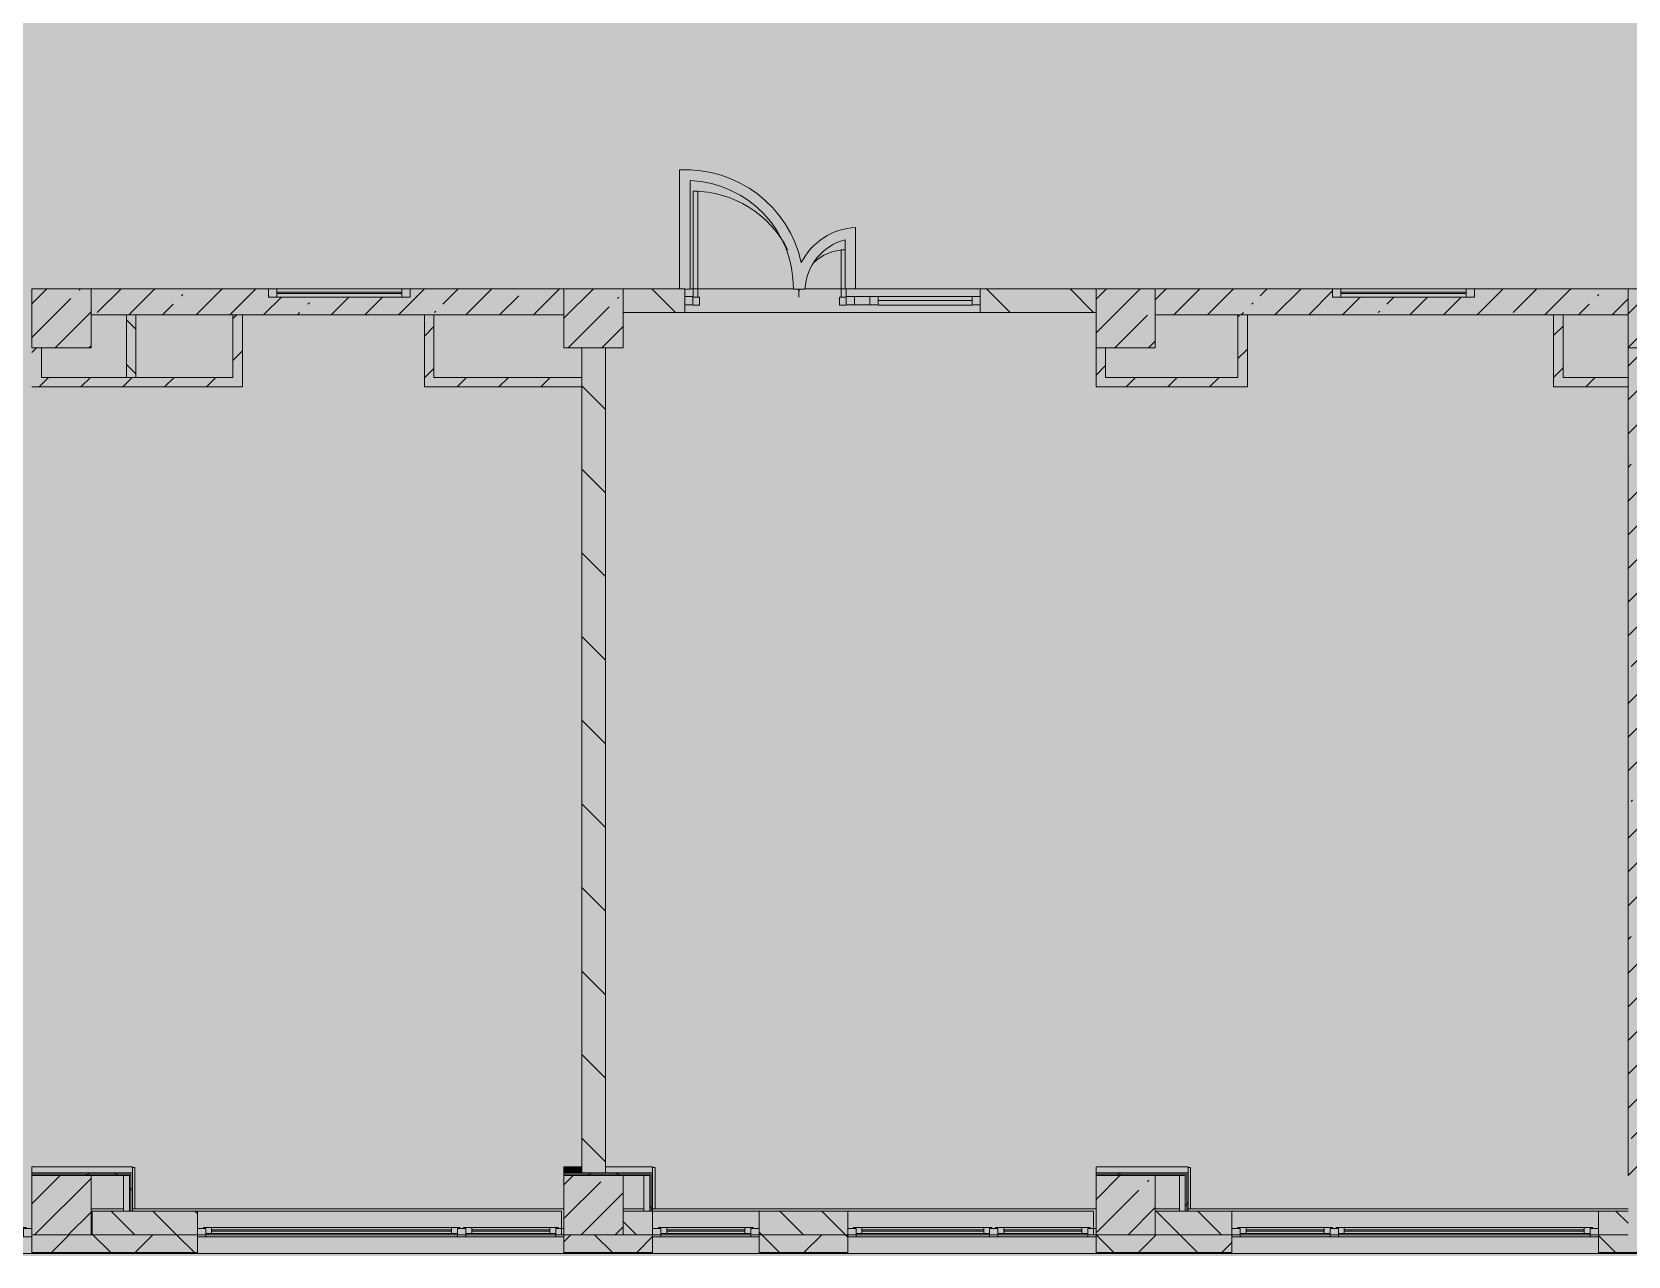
# Model space of a CAD drawing. Header units: millimetres. Extents: x 35147 to 231677, y -8553 to 29000.
# Drawn here: x 156577 to 170077, y -280 to 10072 of the extents above; entities that cross this region are included whole.
import ezdxf

# ---------------------------------------------------------------- set-up
doc = ezdxf.new("R2010")
doc.units = ezdxf.units.MM
doc.layers.add('A-DETL-GENF-2', color=7, linetype='Continuous', lineweight=9, true_color=0xc0c0c0, transparency=0.4)
for name, color, linetype, lineweight, true_color in [('A-DETL-GENF-5', 7, 'Continuous', 5, 0xb7b7b7), ('A-DOOR-3', 7, 'Continuous', 5, 0xe2e2e2), ('A-DOOR-4', 7, 'Continuous', 5, 0xb7b7b7), ('A-FLOR-2', 7, 'Continuous', 5, 0xb7b7b7), ('A-GLAZ-3', 7, 'Continuous', 5, 0x737373), ('A-GLAZ-CURT-3', 7, 'Continuous', 5, 0x737373), ('A-GLAZ-CWMG-4', 7, 'Continuous', 5, 0x737373), ('A-WALL-3', 7, 'Continuous', 9, 0x737373), ('A-WALL-4', 7, 'Continuous', 5, 0x737373), ('I-WALL-1', 7, 'Continuous', 5, 0xe7e7e7), ('I-WALL-2', 7, 'Continuous', 9, 0xe7e7e7), ('I-WALL-4', 7, 'Continuous', 5, 0x737373), ('I-WALL-5', 7, 'Continuous', 5, 0x787878), ('S-COLS-2', 7, 'Continuous', 5, 0x737373)]:
    doc.layers.add(name, color=color, linetype=linetype, lineweight=lineweight, true_color=true_color)
for name, color, linetype, lineweight in [('A-WALL-2', 7, 'Continuous', 5), ('I-WALL-3', 7, 'Continuous', 5), ('S-COLS-1', 7, 'Continuous', 5)]:
    doc.layers.add(name, color=color, linetype=linetype, lineweight=lineweight)
pattern_1 = [(45, (104667.4, 0), (-176.7767, 176.7767), [])]
pattern_2 = [(45, (104667.4, 0), (-285.1231, 285.1231), []), (45, (104952.5, 0), (-285.1231, 285.1231), [504.031, -100.806, 16.764, -84.042])]
pattern_3 = [(135, (104667.4, 0), (-353.5534, -353.5534), [])]
pattern_4 = [(135, (104667.4, 0), (-176.7767, -176.7767), [])]
pattern_5 = [(45, (104667.4, 0), (-530.33, 530.33), []), (135, (104667.4, 0), (-530.33, -530.33), [])]

# ---------------------------------------------------------------- blocks, each defined once
blk = doc.blocks.new('BSC_Колонна _Прямоугольная - 500х500-V239-2_9_2_птичка')
at = {"layer": 'S-COLS-1'}
h = blk.add_hatch(dxfattribs=at)
h.set_pattern_fill('FP_69', color=256, style=0, pattern_type=2)
h.set_pattern_definition([(45, (-52160, -7650), (-285.123, 285.123), []), (45, (-51874.88, -7650), (-285.123, 285.123), [504.031, -100.806, 16.764, -84.042])])
h.paths.add_polyline_path([(-250, -250), (250, -250), (250, 250), (-250, 250)])
at = {"layer": 'S-COLS-2'}
for p, q in [((250, 250), (-250, 250)), ((-250, 250), (-250, -250)), ((250, -250), (250, 250)), ((-250, -250), (250, -250))]:
    blk.add_line(p, q, dxfattribs=at)
blk = doc.blocks.new('BSC_Колонна _Прямоугольная - 500х500-V240-2_9_2_птичка')
at = {"layer": 'S-COLS-1'}
h = blk.add_hatch(dxfattribs=at)
h.set_pattern_fill('FP_70', color=256, style=0, pattern_type=2)
h.set_pattern_definition([(45, (-61160, -7650), (-285.1231, 285.1231), []), (45, (-60874.88, -7650), (-285.123, 285.123), [504.031, -100.806, 16.764, -84.042])])
h.paths.add_polyline_path([(-250, -250), (250, -250), (250, 250), (-250, 250)])
at = {"layer": 'S-COLS-2'}
for p, q in [((250, 250), (-250, 250)), ((-250, 250), (-250, -250)), ((250, -250), (250, 250)), ((-250, -250), (250, -250))]:
    blk.add_line(p, q, dxfattribs=at)
blk = doc.blocks.new('BSC_Колонна _Прямоугольная - 500х500-V246-2_9_2_птичка')
at = {"layer": 'S-COLS-1'}
h = blk.add_hatch(dxfattribs=at)
h.set_pattern_fill('FP_76', color=256, style=0, pattern_type=2)
h.set_pattern_definition([(45, (-52160, -150), (-285.123, 285.123), []), (45, (-51874.88, -150), (-285.123, 285.123), [504.031, -100.806, 16.764, -84.042])])
h.paths.add_polyline_path([(-250, -250), (250, -250), (250, 250), (-250, 250)])
at = {"layer": 'S-COLS-2'}
for p, q in [((250, 250), (-250, 250)), ((-250, 250), (-250, -250)), ((250, -250), (250, 250)), ((-250, -250), (250, -250))]:
    blk.add_line(p, q, dxfattribs=at)
blk = doc.blocks.new('BSC_Колонна _Прямоугольная - 500х500-V247-2_9_2_птичка')
at = {"layer": 'S-COLS-1'}
h = blk.add_hatch(dxfattribs=at)
h.set_pattern_fill('FP_77', color=256, style=0, pattern_type=2)
h.set_pattern_definition([(45, (-61160, -150), (-285.123, 285.123), []), (45, (-60874.88, -150), (-285.123, 285.123), [504.031, -100.806, 16.764, -84.042])])
h.paths.add_polyline_path([(-159, -250), (250, -250), (250, 250), (-250, 250), (-250, -250)])
at = {"layer": 'S-COLS-2'}
for p, q in [((250, 250), (-250, 250)), ((-250, 250), (-250, -250)), ((250, -250), (250, 250)), ((-250, -250), (250, -250))]:
    blk.add_line(p, q, dxfattribs=at)
blk = doc.blocks.new('BSC_Колонна _Прямоугольная - 500х500-V251-2_9_2_птичка')
at = {"layer": 'S-COLS-1'}
h = blk.add_hatch(dxfattribs=at)
h.set_pattern_fill('FP_81', color=256, style=0, pattern_type=2)
h.set_pattern_definition([(45, (-65660, -7650), (-285.1231, 285.1231), []), (45, (-65374.88, -7650), (-285.1231, 285.1231), [504.031, -100.806, 16.764, -84.042])])
h.paths.add_polyline_path([(-22, -250), (250, -250), (250, 250), (-250, 250), (-250, -250)])
at = {"layer": 'S-COLS-2'}
for p, q in [((250, 250), (-250, 250)), ((-250, 250), (-250, -250)), ((250, -250), (250, 250)), ((-250, -250), (250, -250))]:
    blk.add_line(p, q, dxfattribs=at)
blk = doc.blocks.new('BSC_Колонна _Прямоугольная - 500х500-V269-2_9_2_птичка')
at = {"layer": 'S-COLS-1'}
h = blk.add_hatch(dxfattribs=at)
h.set_pattern_fill('FP_106', color=256, style=0, pattern_type=2)
h.set_pattern_definition([(45, (-56660, -150), (-285.123, 285.123), []), (45, (-56374.88, -150), (-285.123, 285.123), [504.031, -100.806, 16.764, -84.042])])
h.paths.add_polyline_path([(-250, -250), (250, -250), (250, 250), (-250, 250), (-250, 80)])
at = {"layer": 'S-COLS-2'}
for p, q in [((250, 250), (-250, 250)), ((-250, 250), (-250, -250)), ((250, -250), (250, 250)), ((-250, -250), (250, -250))]:
    blk.add_line(p, q, dxfattribs=at)
blk = doc.blocks.new('BSC_Колонна _Прямоугольная - 500х500-V270-2_9_2_птичка')
at = {"layer": 'S-COLS-1'}
h = blk.add_hatch(dxfattribs=at)
h.set_pattern_fill('FP_107', color=256, style=0, pattern_type=2)
h.set_pattern_definition([(45, (-56660, -7650), (-285.123, 285.123), []), (45, (-56374.88, -7650), (-285.123, 285.123), [504.031, -100.806, 16.764, -84.042])])
h.paths.add_polyline_path([(-250, -250), (250, -250), (250, 250), (-250, 250), (-250, 100)])
at = {"layer": 'S-COLS-2'}
for p, q in [((250, 250), (-250, 250)), ((-250, 250), (-250, -250)), ((250, -250), (250, 250)), ((-250, -250), (250, -250))]:
    blk.add_line(p, q, dxfattribs=at)
blk = doc.blocks.new('120_Окно_СКБ_2Ст - 120_Окно_СКБ_2Ст 3100х2500 _мал_створка слева_-22446080-2_9_2_птичка')
at = {"layer": 'A-GLAZ-3'}
for p, q in [((-1550, -127), (-1550, -57)), ((-1550, -57), (-1480, -57)), ((1550, -57), (-1550, -57)), ((-1480, -127), (-1550, -127)), ((-1550, -127), (-1500, -127)), ((-1480, -127), (-1500, -127)), ((-1500, -127), (-1500, -137)), ((-1480, -57), (-1480, -127)), ((650, -87), (-1480, -87)), ((-1480, -87), (-1480, -127)), ((-1430, -137), (-1430, -87)), ((-1430, -107), (600, -107)), ((600, -117), (-1430, -117)), ((600, -137), (600, -87)), ((650, -127), (650, -57)), ((650, -57), (720, -57)), ((650, -127), (650, -87)), ((720, -127), (650, -127)), ((670, -127), (650, -127)), ((670, -127), (700, -127)), ((670, -137), (670, -127)), ((720, -127), (700, -127)), ((700, -127), (700, -137)), ((720, -57), (720, -127)), ((1480, -87), (720, -87)), ((720, -87), (720, -127)), ((770, -137), (770, -87)), ((770, -107), (1430, -107)), ((1430, -117), (770, -117)), ((1430, -137), (1430, -87)), ((1480, -127), (1480, -57)), ((1480, -57), (1550, -57)), ((1480, -127), (1480, -87)), ((1550, -127), (1480, -127)), ((1500, -127), (1480, -127)), ((1500, -127), (1550, -127)), ((1500, -137), (1500, -127)), ((1550, -57), (1550, -127)), ((-1500, -137), (670, -137)), ((670, -137), (-1500, -137)), ((700, -137), (1500, -137)), ((1500, -137), (700, -137))]:
    blk.add_line(p, q, dxfattribs=at)
blk = doc.blocks.new('120_Окно_СКБ_1Ст - 120_Окно_СКБ_1Ст 900х2500_h_-20664874-2_9_2_птичка')
at = {"layer": 'A-GLAZ-3'}
for p, q in [((-450, -127), (-450, -57)), ((-450, -57), (-380, -57)), ((450, -57), (-450, -57)), ((-380, -127), (-450, -127)), ((-450, -127), (-400, -127)), ((-380, -127), (-400, -127)), ((-400, -127), (-400, -137)), ((-380, -57), (-380, -127)), ((380, -87), (-380, -87)), ((-380, -87), (-380, -127)), ((-330, -137), (-330, -87)), ((-330, -107), (330, -107)), ((330, -117), (-330, -117)), ((330, -137), (330, -87)), ((380, -127), (380, -57)), ((380, -57), (450, -57)), ((380, -127), (380, -87)), ((450, -127), (380, -127)), ((400, -127), (380, -127)), ((400, -127), (450, -127)), ((400, -137), (400, -127)), ((450, -57), (450, -127)), ((-400, -137), (400, -137)), ((400, -137), (-400, -137))]:
    blk.add_line(p, q, dxfattribs=at)
blk = doc.blocks.new('120_Окно_СКБ_2Ст - 120_Окно_СКБ_2Ст 2100х2500 _мал створка СЛЕВА_-22446485-2_9_2_птичка')
at = {"layer": 'A-GLAZ-3'}
for p, q in [((-1050, -127), (-1050, -57)), ((-1050, -57), (-980, -57)), ((1050, -57), (-1050, -57)), ((-980, -127), (-1050, -127)), ((-1050, -127), (-1000, -127)), ((-980, -127), (-1000, -127)), ((-1000, -127), (-1000, -137)), ((-980, -57), (-980, -127)), ((-220, -87), (-980, -87)), ((-980, -87), (-980, -127)), ((-930, -137), (-930, -87)), ((-930, -107), (-270, -107)), ((-270, -117), (-930, -117)), ((-270, -137), (-270, -87)), ((-220, -127), (-220, -57)), ((-220, -57), (-150, -57)), ((-220, -127), (-220, -87)), ((-150, -127), (-220, -127)), ((-200, -127), (-220, -127)), ((-200, -127), (-170, -127)), ((-200, -137), (-200, -127)), ((-150, -127), (-170, -127)), ((-170, -127), (-170, -137)), ((-150, -57), (-150, -127)), ((980, -87), (-150, -87)), ((-150, -87), (-150, -127)), ((-100, -137), (-100, -87)), ((-100, -107), (930, -107)), ((930, -117), (-100, -117)), ((930, -137), (930, -87)), ((980, -127), (980, -57)), ((980, -57), (1050, -57)), ((980, -127), (980, -87)), ((1050, -127), (980, -127)), ((1000, -127), (980, -127)), ((1000, -127), (1050, -127)), ((1000, -137), (1000, -127)), ((1050, -57), (1050, -127)), ((-1000, -137), (-200, -137)), ((-200, -137), (-1000, -137)), ((-170, -137), (1000, -137)), ((1000, -137), (-170, -137))]:
    blk.add_line(p, q, dxfattribs=at)
blk = doc.blocks.new('120_Окно_СКБ_2Ст - 120_Окно_СКБ_2Ст 3100х2500 _мал_ створка слева-2_-V278-2_9_2_птичка')
at = {"layer": 'A-GLAZ-3'}
for p, q in [((-1550, -127), (-1550, -57)), ((-1550, -57), (-1480, -57)), ((1550, -57), (-1550, -57)), ((-1480, -127), (-1550, -127)), ((-1550, -127), (-1500, -127)), ((-1480, -127), (-1500, -127)), ((-1500, -127), (-1500, -137)), ((-1480, -57), (-1480, -127)), ((-720, -87), (-1480, -87)), ((-1480, -87), (-1480, -127)), ((-1430, -137), (-1430, -87)), ((-1430, -107), (-770, -107)), ((-770, -117), (-1430, -117)), ((-770, -137), (-770, -87)), ((-720, -127), (-720, -57)), ((-720, -57), (-650, -57)), ((-720, -127), (-720, -87)), ((-650, -127), (-720, -127)), ((-700, -127), (-720, -127)), ((-700, -127), (-670, -127)), ((-700, -137), (-700, -127)), ((-650, -127), (-670, -127)), ((-670, -127), (-670, -137)), ((-650, -57), (-650, -127)), ((1480, -87), (-650, -87)), ((-650, -87), (-650, -127)), ((-600, -137), (-600, -87)), ((-600, -107), (1430, -107)), ((1430, -117), (-600, -117)), ((1430, -137), (1430, -87)), ((1480, -127), (1480, -57)), ((1480, -57), (1550, -57)), ((1480, -127), (1480, -87)), ((1550, -127), (1480, -127)), ((1500, -127), (1480, -127)), ((1500, -127), (1550, -127)), ((1500, -137), (1500, -127)), ((1550, -57), (1550, -127)), ((-1500, -137), (-700, -137)), ((-700, -137), (-1500, -137)), ((-670, -137), (1500, -137)), ((1500, -137), (-670, -137))]:
    blk.add_line(p, q, dxfattribs=at)
blk = doc.blocks.new('120_Окно_СКБ_2Ст - 120_Окно_СКБ_2Ст 3100х2500 _мал_ створка слева-2_-V279-2_9_2_птичка')
at = {"layer": 'A-GLAZ-3'}
for p, q in [((-1550, -127), (-1550, -57)), ((-1550, -57), (-1480, -57)), ((1550, -57), (-1550, -57)), ((-1480, -127), (-1550, -127)), ((-1550, -127), (-1503, -127)), ((-1480, -127), (-1500, -127)), ((-1500, -127), (-1500, -137)), ((-1480, -57), (-1480, -127)), ((-720, -87), (-1480, -87)), ((-1480, -87), (-1480, -127)), ((-1430, -137), (-1430, -87)), ((-1430, -107), (-770, -107)), ((-770, -117), (-1430, -117)), ((-770, -137), (-770, -87)), ((-720, -127), (-720, -57)), ((-720, -57), (-650, -57)), ((-720, -127), (-720, -87)), ((-650, -127), (-720, -127)), ((-700, -127), (-720, -127)), ((-700, -127), (-670, -127)), ((-700, -137), (-700, -127)), ((-650, -127), (-670, -127)), ((-670, -127), (-670, -137)), ((-650, -57), (-650, -127)), ((1480, -87), (-650, -87)), ((-650, -87), (-650, -127)), ((-600, -137), (-600, -87)), ((-600, -107), (1430, -107)), ((1430, -117), (-600, -117)), ((1430, -137), (1430, -87)), ((1480, -127), (1480, -57)), ((1480, -57), (1550, -57)), ((1480, -127), (1480, -87)), ((1550, -127), (1480, -127)), ((1500, -127), (1480, -127)), ((1500, -127), (1550, -127)), ((1500, -137), (1500, -127)), ((1550, -57), (1550, -127)), ((-1500, -137), (-700, -137)), ((-700, -137), (-1500, -137)), ((-670, -137), (1500, -137)), ((1500, -137), (-670, -137))]:
    blk.add_line(p, q, dxfattribs=at)
blk = doc.blocks.new('120_Окно_СКБ_1Ст - 120_Окно_СКБ_1Ст 400х1200 EI30-24228621-2_9_2_птичка')
at = {"layer": 'A-GLAZ-3'}
for p, q in [((-600, 40), (-600, 110)), ((-600, 110), (-530, 110)), ((600, 110), (-600, 110)), ((-530, 40), (-600, 40)), ((-600, 40), (600, 40)), ((-530, 110), (-530, 40)), ((530, 80), (-530, 80)), ((530, 70), (-530, 70)), ((530, 40), (530, 110)), ((530, 110), (600, 110)), ((600, 40), (530, 40)), ((600, 110), (600, 40))]:
    blk.add_line(p, q, dxfattribs=at)
blk = doc.blocks.new('Прямоугольный импост - 50 x 70 мм-V390-2_9_2_птичка')
at = {"layer": 'A-GLAZ-CWMG-4'}
for p, q in [((-70, 35), (0, 35)), ((-70, -35), (-70, 35)), ((0, 35), (0, -35)), ((0, -35), (-70, -35))]:
    blk.add_line(p, q, dxfattribs=at)
blk = doc.blocks.new('Дверь_Витражная_остекление_ - ДВН_ДАО_Главный вход_1200 в свету-V400-2_9_2_птичка')
at = {"layer": 'A-DOOR-3'}
for points in [[(-607, 30), (-607, 925), (-647, 925), (-647, 30)], [(647, 30), (647, 100), (639, 100), (639, 430), (607, 430), (607, 30), (639, 30)]]:
    blk.add_hatch(color=256, dxfattribs=at).paths.add_polyline_path(points)
at = {"layer": 'A-DETL-GENF-5'}
for p, q in [((-607, 925), (-647, 925)), ((-647, 925), (-647, 35)), ((-607, 30), (-607, 925)), ((639, 430), (607, 430)), ((607, 430), (607, 30)), ((-647, 30), (-607, 30)), ((-592, 30), (-647, 30)), ((-592, -40), (-592, 30)), ((592, -40), (592, 30)), ((592, 30), (647, 30)), ((607, 30), (647, 30)), ((647, 35), (647, 100)), ((-647, -40), (-592, -40)), ((647, -40), (592, -40))]:
    blk.add_line(p, q, dxfattribs=at)
at = {"layer": 'A-DOOR-4'}
for p, q in [((-647, 925), (-647, 35)), ((647, 100), (647, 35))]:
    blk.add_line(p, q, dxfattribs=at)
for centre, radius, start, end in [((-647, 30), 895, 26.2405, 90), ((647, 30), 400, 91.3229, 133.9937), ((-647, 30), 895, 360, 4.3606), ((647, 30), 400, 170.1518, 180)]:
    blk.add_arc(centre, radius, start, end, dxfattribs=at)
blk = doc.blocks.new('Системная панель - Стемалит - 40мм-V392-2_9_2_птичка')
at = {"layer": 'A-GLAZ-CURT-3'}
for p, q in [((65, 35), (-65, 35)), ((-65, 35), (-65, -35)), ((65, -35), (65, 35)), ((-65, -35), (65, -35))]:
    blk.add_line(p, q, dxfattribs=at)
blk = doc.blocks.new('Прямоугольный импост - 50 x 70 мм-V393-2_9_2_птичка')
at = {"layer": 'A-GLAZ-CWMG-4'}
for p, q in [((-35, 35), (35, 35)), ((-35, -35), (-35, 35)), ((35, 35), (35, -35)), ((35, -35), (-35, -35))]:
    blk.add_line(p, q, dxfattribs=at)
blk = doc.blocks.new('Прямоугольный импост - 50 x 70 мм-V394-2_9_2_птичка')
at = {"layer": 'A-GLAZ-CWMG-4'}
for p, q in [((0, 35), (-70, 35)), ((-70, 35), (-70, -35)), ((0, -35), (0, 35)), ((-70, -35), (0, -35))]:
    blk.add_line(p, q, dxfattribs=at)
blk = doc.blocks.new('Системная панель - Стекло - 40мм-V401-2_9_2_птичка')
at = {"layer": 'A-GLAZ-CURT-3'}
for p, q in [((397.5, 0), (-397.5, 0)), ((-397.5, 0), (-397.5, -40)), ((397.5, -40), (397.5, 0)), ((-397.5, -40), (397.5, -40))]:
    blk.add_line(p, q, dxfattribs=at)
blk = doc.blocks.new('Прямоугольный импост - 50 x 70 мм-V396-2_9_2_птичка')
at = {"layer": 'A-GLAZ-CWMG-4'}
for p, q in [((-35, 35), (35, 35)), ((-35, -35), (-35, 35)), ((35, 35), (35, -35)), ((35, -35), (-35, -35))]:
    blk.add_line(p, q, dxfattribs=at)
blk = doc.blocks.new('Прямоугольный импост - 50 x 70 мм-V397-2_9_2_птичка')
at = {"layer": 'A-GLAZ-CWMG-4'}
blk.add_line((41991, 7835), (41196, 7835), dxfattribs=at)

msp = doc.modelspace()

# ---------------------------------------------------------------- hatches: boundary and pattern name
at = {"layer": 'A-DETL-GENF-2'}
msp.add_hatch(color=256, dxfattribs=at).paths.add_polyline_path([(180508.3, -280), (180527.4, -280), (180527.4, 3300), (189527.4, 3300), (189527.4, 27350), (146577.4, 27350), (146577.4, 23778), (143427.4, 23778), (143427.4, -280), (179580.8, -280)])
at = {"layer": 'A-WALL-2'}
h = msp.add_hatch(dxfattribs=at)
h.set_pattern_fill('FP_94', color=256, style=0, pattern_type=2)
h.set_pattern_definition(pattern_4)
h.paths.add_polyline_path([(157087.4, -100), (157977.4, -100), (157977.4, 100), (157087.4, 100)])
h = msp.add_hatch(dxfattribs=at)
h.set_pattern_fill('FP_94', color=256, style=0, pattern_type=2)
h.set_pattern_definition(pattern_4)
h.paths.add_polyline_path([(161577.4, -100), (161827.4, -100), (161827.4, 100), (161577.4, 100)])
h.paths.add_polyline_path([(162885.5, -100), (163477.4, -100), (163477.4, 100), (162727.4, 100), (162727.4, -100)])
h = msp.add_hatch(dxfattribs=at)
h.set_pattern_fill('FP_94', color=256, style=0, pattern_type=2)
h.set_pattern_definition(pattern_4)
h.paths.add_polyline_path([(166595.5, -100), (166727.4, -100), (166727.4, 100), (166077.4, 100), (166077.4, -100)])
h.paths.add_polyline_path([(170077.4, -100), (170077.4, 100), (169827.4, 100), (169827.4, -100)])
h = msp.add_hatch(dxfattribs=at)
h.set_pattern_fill('FP_84', color=256, style=0, pattern_type=2)
h.set_pattern_definition([(45, (104667.4, 0), (-353.5534, 353.5534), []), (135, (104667.4, 0), (-353.5534, -353.5534), [])])
h.paths.add_polyline_path([(180367.4, -250), (180367.4, -100), (176227.4, -100), (176227.4, -250), (179580.8, -250)])
h.paths.add_polyline_path([(174015.7, -250), (175327.4, -250), (175327.4, -100), (171727.4, -100), (171727.4, -250), (172160.7, -250)])
h.paths.add_polyline_path([(163477.4, -250), (163477.4, -100), (162727.4, -100), (162727.4, -250), (162885.5, -250)])
h.paths.add_polyline_path([(166595.5, -250), (166727.4, -250), (166727.4, -100), (165577.4, -100), (165577.4, -250), (165668, -250)])
h.paths.add_polyline_path([(161577.4, -250), (161827.4, -250), (161827.4, -100), (161077.4, -100), (161077.4, -250), (161494.2, -250)])
h.paths.add_polyline_path([(169827.4, -250), (170827.4, -250), (170827.4, -100), (169827.4, -100)])
h.paths.add_polyline_path([(157977.4, -250), (157977.4, -100), (156577.4, -100), (156577.4, -250), (157320.3, -250)])
h.paths.add_polyline_path([(153477.4, -250), (153477.4, -100), (152077.4, -100), (152077.4, -250), (152682.7, -250)])
h.paths.add_polyline_path([(149900.2, -250), (149977.4, -250), (149977.4, -100), (149603.7, -100), (149603.7, -250)])
h.paths.add_polyline_path([(147327.4, -250), (148703.7, -250), (148703.7, -100), (147327.4, -100)])
h.paths.add_polyline_path([(143738.3, -250), (144227.4, -250), (144227.4, -100), (143427.4, -100), (143431.3, -250), (143707.4, -250)])
at = {"layer": 'I-WALL-1'}
for points in [[(161227.4, 425), (161227.4, 475), (161077.4, 475), (161077.4, 425)], [(157402.4, 100), (157402.4, 400), (157352.4, 400), (157352.4, 100)]]:
    msp.add_hatch(color=256, dxfattribs=at).paths.add_polyline_path(points)
at = {"layer": 'I-WALL-2'}
for points in [[(157427.4, 425), (157427.4, 475), (156577.4, 475), (156577.4, 425), (157320.3, 425)], [(161827.4, 425), (161827.4, 475), (161427.4, 475), (161427.4, 425), (161814.9, 425)], [(166357.4, 425), (166357.4, 475), (165577.4, 475), (165577.4, 425), (165668, 425)], [(161802.4, 100), (161802.4, 400), (161752.4, 400), (161752.4, 100)], [(166332.4, 100), (166332.4, 400), (166282.4, 400), (166282.4, 100)]]:
    msp.add_hatch(color=256, dxfattribs=at).paths.add_polyline_path(points)
at = {"layer": 'I-WALL-3'}
h = msp.add_hatch(dxfattribs=at)
h.set_pattern_fill('FP_92', color=256, style=0, pattern_type=2)
h.set_pattern_definition(pattern_2)
h.paths.add_polyline_path([(158357.4, 7680), (161077.4, 7680), (161077.4, 7900), (159777.4, 7900), (159777.4, 7830), (158577.4, 7830), (158577.4, 7900), (157077.4, 7900), (157077.4, 7680), (158277.4, 7680)])
h = msp.add_hatch(dxfattribs=at)
h.set_pattern_fill('FP_95', color=256, style=0, pattern_type=2)
h.set_pattern_definition(pattern_3)
h.paths.add_polyline_path([(165577.4, 7700), (165577.4, 7900), (164598.4, 7900), (164598.4, 7700), (164740.5, 7700)])
h.paths.add_polyline_path([(161577.4, 7700), (162098.4, 7700), (162098.4, 7900), (161577.4, 7900), (161577.4, 7750.3)])
h = msp.add_hatch(dxfattribs=at)
h.set_pattern_fill('FP_92', color=256, style=0, pattern_type=2)
h.set_pattern_definition(pattern_2)
h.paths.add_polyline_path([(169527.4, 7680), (170077.4, 7680), (170077.4, 7900), (168777.4, 7900), (168777.4, 7830), (167577.4, 7830), (167577.4, 7900), (166077.4, 7900), (166077.4, 7680), (169447.4, 7680)])
h = msp.add_hatch(dxfattribs=at)
h.set_pattern_fill('FP_96', color=256, style=0, pattern_type=2)
h.set_pattern_definition(pattern_1)
h.paths.add_polyline_path([(158357.4, 7070), (158357.4, 7680), (158277.4, 7680), (158277.4, 7070)])
h = msp.add_hatch(dxfattribs=at)
h.set_pattern_fill('FP_96', color=256, style=0, pattern_type=2)
h.set_pattern_definition(pattern_1)
h.paths.add_polyline_path([(159977.4, 7070), (159977.4, 7680), (159897.4, 7680), (159897.4, 7070)])
h = msp.add_hatch(dxfattribs=at)
h.set_pattern_fill('FP_96', color=256, style=0, pattern_type=2)
h.set_pattern_definition(pattern_1)
h.paths.add_polyline_path([(166857.4, 7150), (166857.4, 7680), (166777.4, 7680), (166777.4, 7150)])
h = msp.add_hatch(dxfattribs=at)
h.set_pattern_fill('FP_96', color=256, style=0, pattern_type=2)
h.set_pattern_definition(pattern_1)
h.paths.add_polyline_path([(169527.4, 7070), (169527.4, 7680), (169447.4, 7680), (169447.4, 7070)])
h = msp.add_hatch(dxfattribs=at)
h.set_pattern_fill('FP_96', color=256, style=0, pattern_type=2)
h.set_pattern_definition(pattern_1)
h.paths.add_polyline_path([(156657.4, 7150), (156657.4, 7400), (156577.4, 7400), (156577.4, 7150)])
h = msp.add_hatch(dxfattribs=at)
h.set_pattern_fill('FP_95', color=256, style=0, pattern_type=2)
h.set_pattern_definition(pattern_3)
h.paths.add_polyline_path([(161427.4, 425), (161427.4, 7400), (161227.4, 7400), (161227.4, 425)])
h = msp.add_hatch(dxfattribs=at)
h.set_pattern_fill('FP_96', color=256, style=0, pattern_type=2)
h.set_pattern_definition(pattern_1)
h.paths.add_polyline_path([(165657.4, 7150), (165657.4, 7400), (165577.4, 7400), (165577.4, 7150)])
h = msp.add_hatch(dxfattribs=at)
h.set_pattern_fill('FP_92', color=256, style=0, pattern_type=2)
h.set_pattern_definition(pattern_2)
h.paths.add_polyline_path([(170077.4, 400), (170297.4, 400), (170297.4, 7400), (170077.4, 7400), (170077.4, 808.9)])
h = msp.add_hatch(dxfattribs=at)
h.set_pattern_fill('FP_96', color=256, style=0, pattern_type=2)
h.set_pattern_definition(pattern_1)
h.paths.add_polyline_path([(158277.4, 7070), (158277.4, 7150), (156577.4, 7150), (156577.4, 7070), (157320.3, 7070)])
h = msp.add_hatch(dxfattribs=at)
h.set_pattern_fill('FP_96', color=256, style=0, pattern_type=2)
h.set_pattern_definition(pattern_1)
h.paths.add_polyline_path([(160925.9, 7070), (160925.9, 7150), (159977.4, 7150), (159977.4, 7070)])
h = msp.add_hatch(dxfattribs=at)
h.set_pattern_fill('FP_96', color=256, style=0, pattern_type=2)
h.set_pattern_definition(pattern_1)
h.paths.add_polyline_path([(161227.4, 7070), (161227.4, 7150), (160925.9, 7150), (160925.9, 7070), (161030.4, 7070)])
h = msp.add_hatch(dxfattribs=at)
h.set_pattern_fill('FP_96', color=256, style=0, pattern_type=2)
h.set_pattern_definition(pattern_1)
h.paths.add_polyline_path([(165577.4, 7070), (166857.4, 7070), (166857.4, 7150), (165577.4, 7150)])
h = msp.add_hatch(dxfattribs=at)
h.set_pattern_fill('FP_96', color=256, style=0, pattern_type=2)
h.set_pattern_definition(pattern_1)
h.paths.add_polyline_path([(170077.4, 7070), (170077.4, 7150), (169527.4, 7150), (169527.4, 7070)])
h = msp.add_hatch(dxfattribs=at)
h.set_pattern_fill('FP_184', color=256, style=0, pattern_type=2)
h.set_pattern_definition(pattern_5)
h.paths.add_polyline_path([(157414.9, 412.5), (157427.4, 412.5), (157427.4, 425), (156577.4, 425), (156577.4, 412.5), (157320.3, 412.5)])
h = msp.add_hatch(dxfattribs=at)
h.set_pattern_fill('FP_184', color=256, style=0, pattern_type=2)
h.set_pattern_definition(pattern_5)
h.paths.add_polyline_path([(157414.9, 400), (157414.9, 412.5), (156577.4, 412.5), (156577.4, 400), (157402.4, 400)])
h = msp.add_hatch(dxfattribs=at)
h.set_pattern_fill('FP_184', color=256, style=0, pattern_type=2)
h.set_pattern_definition(pattern_5)
h.paths.add_polyline_path([(157427.4, 100), (157427.4, 412.5), (157414.9, 412.5), (157414.9, 100)])
h = msp.add_hatch(dxfattribs=at)
h.set_pattern_fill('FP_184', color=256, style=0, pattern_type=2)
h.set_pattern_definition(pattern_5)
h.paths.add_polyline_path([(161427.4, 412.5), (161427.4, 425), (161077.4, 425), (161077.4, 412.5), (161227.4, 412.5)])
h = msp.add_hatch(dxfattribs=at)
h.set_pattern_fill('FP_184', color=256, style=0, pattern_type=2)
h.set_pattern_definition(pattern_5)
h.paths.add_polyline_path([(161427.4, 400), (161427.4, 412.5), (161077.4, 412.5), (161077.4, 400), (161227.4, 400)])
h = msp.add_hatch(dxfattribs=at)
h.set_pattern_fill('FP_184', color=256, style=0, pattern_type=2)
h.set_pattern_definition(pattern_5)
h.paths.add_polyline_path([(161814.9, 412.5), (161814.9, 425), (161227.4, 425), (161227.4, 412.5), (161802.4, 412.5)])
h = msp.add_hatch(dxfattribs=at)
h.set_pattern_fill('FP_184', color=256, style=0, pattern_type=2)
h.set_pattern_definition(pattern_5)
h.paths.add_polyline_path([(161494.2, 400), (161802.4, 400), (161802.4, 412.5), (161227.4, 412.5), (161227.4, 400), (161427.4, 400)])
h = msp.add_hatch(dxfattribs=at)
h.set_pattern_fill('FP_184', color=256, style=0, pattern_type=2)
h.set_pattern_definition(pattern_5)
h.paths.add_polyline_path([(161802.4, 100), (161814.9, 100), (161814.9, 412.5), (161802.4, 412.5), (161802.4, 230.5)])
h = msp.add_hatch(dxfattribs=at)
h.set_pattern_fill('FP_184', color=256, style=0, pattern_type=2)
h.set_pattern_definition(pattern_5)
h.paths.add_polyline_path([(161814.9, 100), (161827.4, 100), (161827.4, 425), (161814.9, 425), (161814.9, 230.5)])
h = msp.add_hatch(dxfattribs=at)
h.set_pattern_fill('FP_184', color=256, style=0, pattern_type=2)
h.set_pattern_definition(pattern_5)
h.paths.add_polyline_path([(166344.9, 412.5), (166357.4, 412.5), (166357.4, 425), (165577.4, 425), (165577.4, 412.5), (165668, 412.5)])
h = msp.add_hatch(dxfattribs=at)
h.set_pattern_fill('FP_184', color=256, style=0, pattern_type=2)
h.set_pattern_definition(pattern_5)
h.paths.add_polyline_path([(166344.9, 400), (166344.9, 412.5), (165577.4, 412.5), (165577.4, 400), (166332.4, 400)])
h = msp.add_hatch(dxfattribs=at)
h.set_pattern_fill('FP_184', color=256, style=0, pattern_type=2)
h.set_pattern_definition(pattern_5)
h.paths.add_polyline_path([(166344.9, 100), (166357.4, 100), (166357.4, 412.5), (166344.9, 412.5), (166344.9, 230.5)])
h = msp.add_hatch(dxfattribs=at)
h.set_pattern_fill('FP_184', color=256, style=0, pattern_type=2)
h.set_pattern_definition(pattern_5)
h.paths.add_polyline_path([(157414.9, 100), (157414.9, 400), (157402.4, 400), (157402.4, 100)])
h = msp.add_hatch(dxfattribs=at)
h.set_pattern_fill('FP_184', color=256, style=0, pattern_type=2)
h.set_pattern_definition(pattern_5)
h.paths.add_polyline_path([(166344.9, 100), (166344.9, 400), (166332.4, 400), (166332.4, 100)])
at = {"layer": 'I-WALL-5'}
h = msp.add_hatch(dxfattribs=at)
h.set_pattern_fill('FP_101', color=256, style=0, pattern_type=2)
h.set_pattern_definition([(135, (104667.4, 0), (-377.171, -377.171), [533.4, -88.9, 17.78, -88.9]), (135, (104667.4, 376.94), (-377.171, -377.171), []), (50, (104667.4, 0), (637.6445, -55.7866), [66.675, -733.425]), (355, (104667.4, 0), (-123.3494, 668.699), [53.34, -586.74]), (100.451, (104720.5, -4.65), (514.299, 612.908), [56.665, -623.315]), (46.184, (104667.4, 177.8), (948.776, -147.15), [100.012, -1100.137]), (96.636, (104746.45, 165.5), (830.909, 865.997), [84.998, -934.973]), (351.184, (104667.4, 177.8), (830.918, 865.988), [80.01, -880.11]), (21, (104756.3, 133.35), (530.6506, -357.9283), [66.675, -733.425]), (326, (104756.3, 133.35), (216.308, 644.6585), [53.34, -586.74]), (71.451, (104800.5, 103.5), (746.9596, 286.724), [56.665, -623.315]), (37.5, (104667.39, 0), (10.8105, 295.9426), [16.764, -562.864, 16.764, -578.866, -588.962]), (37.5, (104667.39, 0), (10.8105, 295.9426), [-1175.258, 16.764, -572.198]), (7.5, (104667.4, 0), (233.8692, 350.6318), [16.764, -322.834, 16.764, -549.529, -224.472]), (7.5, (104667.4, 0), (233.8692, 350.6318), [-905.891, 16.764, -207.708]), (327.5, (104469.14, 0), (474.5678, -20.0513), [16.764, -205.486, 16.764, -676.656, -920.115]), (327.5, (104469.14, 0), (474.5678, -20.0513), [-915.67, 16.764, -903.351]), (317.5, (104380.24, 0), (518.4522, 88.9934), [16.764, -272.161, 16.764, -443.738, -653.415]), (317.5, (104380.24, 0), (518.4522, 88.9934), [-749.427, 16.764, -636.651])])
h.paths.add_polyline_path([(157457.4, 7150), (157457.4, 7680), (157377.4, 7680), (157377.4, 7150)])

# ---------------------------------------------------------------- linework, layer by layer
at = {"layer": 'A-FLOR-2'}
for p, q in [((162055.5, 8904.6), (162055.5, 7900)), ((162145.5, 7897), (162145.5, 8815.2)), ((163544.4, 7900), (163544.4, 8418.4)), ((163454.4, 8314.2), (163454.4, 7900)), ((162098.4, 7897), (162145.5, 7897)), ((162145.5, 7900), (163017.8, 7900)), ((163018, 7897), (163115.9, 7897)), ((163116.3, 7900), (164598.4, 7900)), ((164598.4, 7900), (163544.4, 7900)), ((157427.4, 470), (157447.4, 470)), ((157447.4, 470), (157447.4, 120)), ((161827.4, 470), (161847.4, 470)), ((161847.4, 470), (161847.4, 120)), ((166357.4, 470), (166377.4, 470)), ((166377.4, 470), (166377.4, 120))]:
    msp.add_line(p, q, dxfattribs=at)
for centre, radius, start, end in [((162108, 7906), 1000, 12.44956, 93.01125), ((162108, 7906), 910, 359.43333, 87.64026), ((163569.4, 7875), 544, 92.63401, 153.04618), ((163569.4, 7875), 454, 104.67311, 177.22246)]:
    msp.add_arc(centre, radius, start, end, dxfattribs=at)
at = {"layer": 'A-WALL-3'}
for p, q in [((158357.4, 7680), (158277.4, 7680)), ((159977.4, 7680), (159897.4, 7680)), ((166857.4, 7680), (166777.4, 7680)), ((169527.4, 7680), (169447.4, 7680)), ((157377.4, 7150), (157457.4, 7150)), ((161227.4, 7070), (161227.4, 7150)), ((170077.4, 7070), (170077.4, 7150)), ((157427.4, 425), (156577.4, 425)), ((157414.9, 412.5), (156577.4, 412.5)), ((157414.9, 100), (157414.9, 412.5)), ((161827.4, 425), (161077.4, 425)), ((161814.9, 412.5), (161077.4, 412.5)), ((161227.4, 425), (161227.4, 475)), ((161427.4, 475), (161427.4, 425)), ((161814.9, 412.5), (161814.9, 100)), ((166357.4, 425), (165577.4, 425)), ((166344.9, 412.5), (165577.4, 412.5)), ((166344.9, 412.5), (166344.9, 100)), ((157402.4, 400), (157352.4, 400)), ((157402.4, 100), (157402.4, 400)), ((161752.4, 400), (161802.4, 400)), ((161802.4, 400), (161802.4, 100)), ((166332.4, 400), (166282.4, 400)), ((166332.4, 400), (166332.4, 100)), ((157087.4, -100), (157977.4, -100)), ((161577.4, -100), (161827.4, -100)), ((162727.4, -100), (163477.4, -100)), ((166077.4, -100), (166727.4, -100)), ((169827.4, -100), (170077.4, -100)), ((156577.4, -250), (157977.4, -250)), ((156577.4, -253), (157977.4, -253)), ((161077.4, -250), (161827.4, -250)), ((161077.4, -253), (161827.4, -253)), ((162727.4, -250), (163477.4, -250)), ((162727.4, -253), (163477.4, -253)), ((165577.4, -250), (166727.4, -250)), ((165577.4, -253), (166727.4, -253)), ((169827.4, -250), (170827.4, -250)), ((169827.4, -253), (170827.4, -253))]:
    msp.add_line(p, q, dxfattribs=at)
at = {"layer": 'A-WALL-4'}
for p, q in [((157087.4, 100), (157087.4, -100)), ((157087.4, 100), (161057.4, 100)), ((157977.4, -258), (157977.4, 100)), ((161057.4, -100), (161057.4, 100)), ((161577.4, 100), (165557.4, 100)), ((161827.4, -258), (161827.4, 100)), ((162727.4, 100), (162727.4, -258)), ((163477.4, -258), (163477.4, 100)), ((165557.4, -100), (165557.4, 100)), ((166077.4, 100), (170077.4, 100)), ((166727.4, -258), (166727.4, 100)), ((169827.4, 100), (169827.4, -258)), ((156577.4, -100), (156577.4, -258)), ((157077.4, -100), (157087.4, -100)), ((161077.4, -100), (161077.4, -258)), ((165577.4, -100), (165577.4, -258)), ((166727.4, -100), (170077.4, -100)), ((162727.4, -258), (143430.3, -258)), ((170827.4, -258), (162727.4, -258))]:
    msp.add_line(p, q, dxfattribs=at)
at = {"layer": 'I-WALL-4'}
for p, q in [((158577.4, 7900), (157077.4, 7900)), ((161077.4, 7900), (159777.4, 7900)), ((162098.4, 7900), (161577.4, 7900)), ((162098.4, 7700), (162098.4, 7900)), ((162145.5, 7900), (163017.8, 7900)), ((163116.3, 7900), (163454.4, 7900)), ((164598.4, 7900), (164598.4, 7700)), ((164598.4, 7900), (165577.4, 7900)), ((167577.4, 7900), (166077.4, 7900)), ((170077.4, 7900), (168777.4, 7900)), ((165577.4, 7700), (161577.4, 7700)), ((157077.4, 7680), (158277.4, 7680)), ((157377.4, 7680), (157377.4, 7150)), ((157457.4, 7150), (157457.4, 7680)), ((158277.4, 7680), (158277.4, 7150)), ((158357.4, 7070), (158357.4, 7680)), ((158357.4, 7680), (159897.4, 7680)), ((159897.4, 7680), (159897.4, 7070)), ((159977.4, 7150), (159977.4, 7680)), ((159977.4, 7680), (161077.4, 7680)), ((166077.4, 7680), (166777.4, 7680)), ((166777.4, 7680), (166777.4, 7150)), ((166857.4, 7070), (166857.4, 7680)), ((166857.4, 7680), (169447.4, 7680)), ((169447.4, 7680), (169447.4, 7070)), ((169527.4, 7150), (169527.4, 7680)), ((169527.4, 7680), (170077.4, 7680)), ((156657.4, 7150), (156657.4, 7400)), ((161227.4, 7400), (161227.4, 7150)), ((161427.4, 475), (161427.4, 7400)), ((165577.4, 7400), (165577.4, 7070)), ((165657.4, 7150), (165657.4, 7400)), ((170077.4, 7400), (170077.4, 7150)), ((156577.4, 7070), (158357.4, 7070)), ((157377.4, 7150), (156657.4, 7150)), ((158277.4, 7150), (157457.4, 7150)), ((159897.4, 7070), (161227.4, 7070)), ((161227.4, 7150), (159977.4, 7150)), ((161227.4, 7070), (161227.4, 475)), ((165577.4, 7070), (166857.4, 7070)), ((166777.4, 7150), (165657.4, 7150)), ((169447.4, 7070), (170077.4, 7070)), ((170077.4, 7150), (169527.4, 7150)), ((170077.4, 7070), (170077.4, 400)), ((157427.4, 475), (156577.4, 475)), ((156577.4, 475), (156577.4, 400)), ((157427.4, 100), (157427.4, 475)), ((161227.4, 475), (161077.4, 475)), ((161077.4, 475), (161077.4, 400)), ((161827.4, 475), (161427.4, 475)), ((161827.4, 100), (161827.4, 475)), ((166357.4, 475), (165577.4, 475)), ((165577.4, 475), (165577.4, 400)), ((166357.4, 100), (166357.4, 475)), ((157077.4, 400), (157352.4, 400)), ((157352.4, 400), (157352.4, 100)), ((161577.4, 400), (161752.4, 400)), ((161752.4, 400), (161752.4, 100)), ((166077.4, 400), (166282.4, 400)), ((166282.4, 400), (166282.4, 100)), ((157077.4, 120), (157352.4, 120)), ((157426.6, 120), (161077.4, 120)), ((161577.4, 120), (161752.4, 120)), ((161826.6, 120), (165577.4, 120)), ((166077.4, 120), (166282.4, 120)), ((166356.6, 120), (170077.4, 120)), ((161077.4, -100), (157977.4, -100)), ((162727.4, -100), (161827.4, -100)), ((165577.4, -100), (163477.4, -100))]:
    msp.add_line(p, q, dxfattribs=at)

# ---------------------------------------------------------------- block references
at = {"layer": 'A-DOOR-4'}
msp.add_blockref('Дверь_Витражная_остекление_ - ДВН_ДАО_Главный вход_1200 в свету-V400-2_9_2_птичка', (162815.9, 7800), dxfattribs=at)
at = {"layer": 'A-GLAZ-3'}
for p in [(159177.4, 7790), (168177.4, 7790)]:
    msp.add_blockref('120_Окно_СКБ_1Ст - 120_Окно_СКБ_1Ст 400х1200 EI30-24228621-2_9_2_птичка', p, dxfattribs=at)
at = {"layer": 'A-GLAZ-3', "rotation": 180}
for name, p in [('120_Окно_СКБ_2Ст - 120_Окно_СКБ_2Ст 3100х2500 _мал_ створка слева-2_-V278-2_9_2_птичка', (155027.4, -175)), ('120_Окно_СКБ_2Ст - 120_Окно_СКБ_2Ст 3100х2500 _мал_ створка слева-2_-V279-2_9_2_птичка', (159527.4, -175)), ('120_Окно_СКБ_1Ст - 120_Окно_СКБ_1Ст 900х2500_h_-20664874-2_9_2_птичка', (162277.4, -175)), ('120_Окно_СКБ_2Ст - 120_Окно_СКБ_2Ст 2100х2500 _мал створка СЛЕВА_-22446485-2_9_2_птичка', (164527.4, -175)), ('120_Окно_СКБ_2Ст - 120_Окно_СКБ_2Ст 3100х2500 _мал_створка слева_-22446080-2_9_2_птичка', (168277.4, -175))]:
    msp.add_blockref(name, p, dxfattribs=at)
at = {"layer": 'A-GLAZ-CURT-3'}
for name, p in [('Системная панель - Стемалит - 40мм-V392-2_9_2_птичка', (163598.4, 7800)), ('Системная панель - Стекло - 40мм-V401-2_9_2_птичка', (164130.9, 7800))]:
    msp.add_blockref(name, p, dxfattribs=at)
at = {"layer": 'A-GLAZ-CWMG-4', "rotation": 180}
msp.add_blockref('Прямоугольный импост - 50 x 70 мм-V394-2_9_2_птичка', (162098.4, 7800), dxfattribs=at)
at = {"layer": 'A-GLAZ-CWMG-4', "extrusion": (0, 0, -1), "rotation": 180}
for name, p in [('Прямоугольный импост - 50 x 70 мм-V393-2_9_2_птичка', (-163498.4, 7800)), ('Прямоугольный импост - 50 x 70 мм-V396-2_9_2_птичка', (-163698.4, 7800)), ('Прямоугольный импост - 50 x 70 мм-V390-2_9_2_птичка', (-164598.4, 7800))]:
    msp.add_blockref(name, p, dxfattribs=at)
at = {"layer": 'A-GLAZ-CWMG-4'}
msp.add_blockref('Прямоугольный импост - 50 x 70 мм-V397-2_9_2_птичка', (122537.4, 0), dxfattribs=at)
at = {"layer": 'S-COLS-2'}
for name, p in [('BSC_Колонна _Прямоугольная - 500х500-V239-2_9_2_птичка', (156827.4, 7650)), ('BSC_Колонна _Прямоугольная - 500х500-V270-2_9_2_птичка', (161327.4, 7650)), ('BSC_Колонна _Прямоугольная - 500х500-V240-2_9_2_птичка', (165827.4, 7650)), ('BSC_Колонна _Прямоугольная - 500х500-V251-2_9_2_птичка', (170327.4, 7650)), ('BSC_Колонна _Прямоугольная - 500х500-V246-2_9_2_птичка', (156827.4, 150)), ('BSC_Колонна _Прямоугольная - 500х500-V269-2_9_2_птичка', (161327.4, 150)), ('BSC_Колонна _Прямоугольная - 500х500-V247-2_9_2_птичка', (165827.4, 150))]:
    msp.add_blockref(name, p, dxfattribs=at)

doc.saveas('drawing.dxf')
